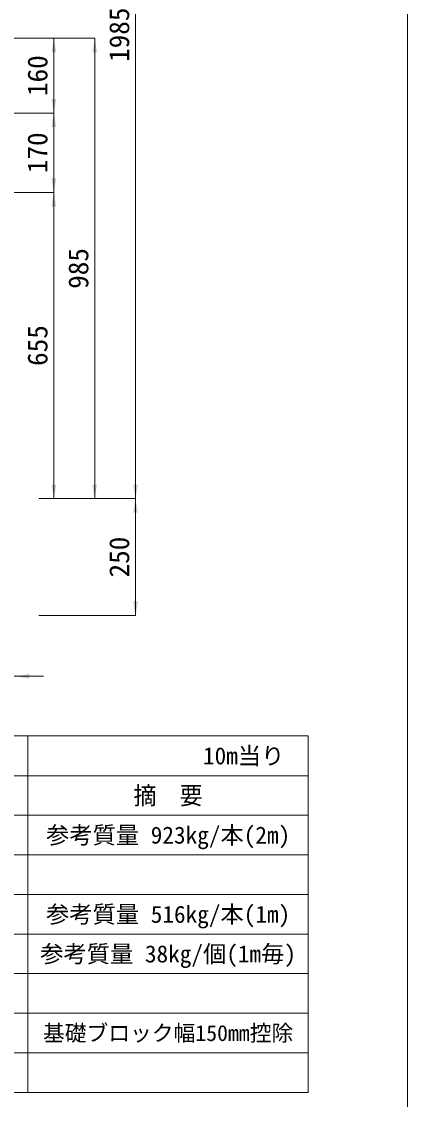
# Model space of a CAD drawing. Units: millimetres at full size. Extents: x 172874 to 217143, y 854931 to 903297.
# Drawn here: x 192448 to 193274, y 862446 to 864752 of the extents above; entities that cross this region are included whole.
import ezdxf
from ezdxf.enums import TextEntityAlignment as Align

# ---------------------------------------------------------------- set-up
doc = ezdxf.new("R2010")
doc.units = ezdxf.units.MM
doc.header["$LTSCALE"] = 20
for name, color, linetype, lineweight in [('Defpoints_3', 8, 'Continuous', 0), ('図枠', 5, 'Continuous', 13), ('寸法・材料表', 7, 'Continuous', 13), ('寸法線', 7, 'Continuous', 13)]:
    doc.layers.add(name, color=color, linetype=linetype, lineweight=lineweight)
doc.styles.add('ＭＳ ゴシック', font='')
doc.styles.add('ＭＳ Ｐゴシック', font='')
doc.styles.get('ＭＳ ゴシック').set_extended_font_data('MS Gothic')
doc.styles.get('ＭＳ Ｐゴシック').set_extended_font_data('MS PGothic')

# ---------------------------------------------------------------- blocks, each defined once
blk = doc.blocks.new('filled_arrow')
at = {"color": 0, "linetype": 'Continuous', "lineweight": -2}
blk.add_solid([(7.5, 1.25), (0, 0), (7.5, -1.25)], dxfattribs=at)

msp = doc.modelspace()

# ---------------------------------------------------------------- linework, layer by layer
at = {"layer": 'Defpoints_3'}
for p, q in [((191086.71, 863223.8), (193061.71, 863223.8)), ((192461.71, 863223.8), (192461.71, 863138.62)), ((193061.71, 863223.8), (193061.71, 863138.62))]:
    msp.add_line(p, q, dxfattribs=at)
at = {"layer": '図枠'}
msp.add_line((193274.21, 874031.02), (193274.21, 854931.02), dxfattribs=at)
at = {"layer": '寸法・材料表'}
for p, q in [((191086.71, 863138.62), (193061.71, 863138.62)), ((192461.71, 863138.62), (192461.71, 862461.02)), ((193061.71, 863138.62), (193061.71, 862461.02)), ((191086.71, 863053.92), (193061.71, 863053.92)), ((191086.71, 862969.22), (193061.71, 862969.22)), ((191086.71, 862884.52), (193061.71, 862884.52)), ((191086.71, 862799.82), (193061.71, 862799.82)), ((191086.71, 862715.12), (193061.71, 862715.12)), ((191449.71, 862630.42), (193061.71, 862630.42)), ((191086.71, 862545.72), (193061.71, 862545.72)), ((191086.71, 862461.02), (193061.71, 862461.02))]:
    msp.add_line(p, q, dxfattribs=at)
at = {"layer": '寸法線'}
for p, q in [((192692.06, 863731.42), (192692.06, 865716.42)), ((192281.21, 864716.42), (192604.56, 864716.42)), ((192281.21, 864716.42), (192517.06, 864716.42)), ((192517.06, 864716.42), (192517.06, 864556.42)), ((192604.56, 864716.42), (192604.56, 863731.42)), ((192281.21, 864556.42), (192517.06, 864556.42)), ((192281.21, 864556.42), (192517.06, 864556.42)), ((192517.06, 864556.42), (192517.06, 864386.42)), ((192281.21, 864386.42), (192517.06, 864386.42)), ((192281.21, 864386.42), (192517.06, 864386.42)), ((192517.06, 864386.42), (192517.06, 863731.42)), ((192484.65, 863731.42), (192692.06, 863731.42)), ((192484.65, 863731.42), (192604.56, 863731.42)), ((192484.65, 863731.42), (192517.06, 863731.42)), ((192484.65, 863731.42), (192692.06, 863731.42)), ((192692.06, 863731.42), (192692.06, 863481.42)), ((192484.65, 863481.42), (192692.06, 863481.42)), ((192274.65, 863351.42), (192494.65, 863351.42))]:
    msp.add_line(p, q, dxfattribs=at)

# ---------------------------------------------------------------- block references
at = {"layer": '寸法線', "xscale": 4, "yscale": 4}
for p, rotation in [((192517.06, 864716.42), 270), ((192604.56, 864716.42), 270), ((192517.06, 864556.42), 90), ((192517.06, 864556.42), 270), ((192517.06, 864386.42), 90), ((192517.06, 864386.42), 270), ((192517.06, 863731.42), 90), ((192604.56, 863731.42), 90), ((192692.06, 863731.42), 90), ((192692.06, 863731.42), 270), ((192692.06, 863481.42), 90)]:
    msp.add_blockref('filled_arrow', p, dxfattribs=dict(at, rotation=rotation))
msp.add_blockref('filled_arrow', (192434.65, 863351.42), dxfattribs=at)

# ---------------------------------------------------------------- texts
at = {"layer": '寸法・材料表', "style": 'ＭＳ ゴシック'}
msp.add_text('10m当り\u3000', height=36.55, dxfattribs=at).set_placement((193060.55, 863181.21), align=Align.MIDDLE_RIGHT)
at = {"layer": '寸法・材料表', "style": 'ＭＳ Ｐゴシック', "width": 0.95}
msp.add_text('摘\u3000要', height=38.1, dxfattribs=at).set_placement((192761.71, 863096.27), align=Align.MIDDLE_CENTER)
at = {"layer": '寸法・材料表', "style": 'ＭＳ ゴシック'}
for s, height, p in [('参考質量 923kg/本(2m)', 36.55, (192761.71, 863011.57)), ('参考質量 516kg/本(1m)', 36.55, (192761.71, 862842.17)), ('参考質量 38kg/個(1m毎)', 36.55, (192761.71, 862757.47)), ('基礎ブロック幅150mm控除', 34.18, (192761.71, 862588.07))]:
    msp.add_text(s, height=height, dxfattribs=at).set_placement(p, align=Align.MIDDLE_CENTER)
at = {"layer": '寸法線', "style": 'ＭＳ ゴシック'}
for s, p in [('1985', (192657.06, 864723.92)), ('160', (192482.06, 864636.42)), ('170', (192482.06, 864471.42)), ('985', (192569.56, 864223.92)), ('655', (192482.06, 864058.92)), ('250', (192657.06, 863606.42))]:
    msp.add_text(s, height=42.72, rotation=90, dxfattribs=at).set_placement(p, align=Align.MIDDLE_CENTER)

doc.saveas('drawing.dxf')
